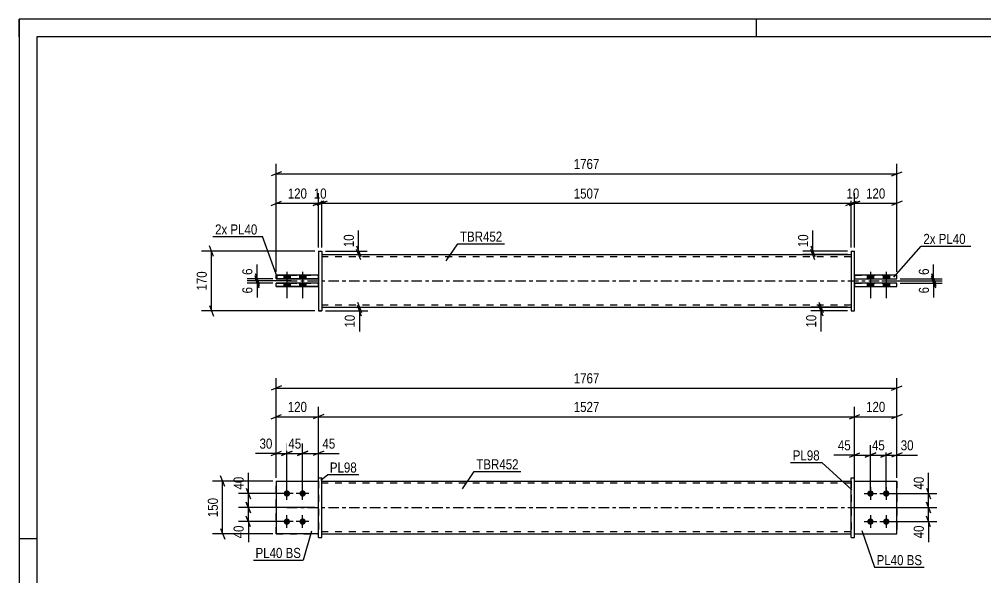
# Model space of a CAD drawing. Header units: millimetres. Extents: x 0 to 420, y 0 to 297.
# Drawn here: x 0 to 275.2, y 138 to 297 of the extents above; entities that cross this region are included whole.
import ezdxf

# ---------------------------------------------------------------- set-up
doc = ezdxf.new("R2010")
doc.units = ezdxf.units.MM
doc.linetypes.add('DXK_LINE_DOT2', pattern=[3.9198, 1.9599, -1.9599])
doc.linetypes.add('DXK_LINE_DOT3', pattern=[5.9187, 2.979, -0.9799, 0.9799, -0.9799])
doc.styles.add('Arial Narrow', font='ARIALN.TTF', dxfattribs={"height": 0.2})

# ---------------------------------------------------------------- blocks, each defined once
blk = doc.blocks.new('Unknown-580872348-1163')
at = {"color": 5, "linetype": 'Continuous'}
for p, q in [((420, 297), (0, 297)), ((0, 297), (0, 0)), ((0, 292), (0, 297)), ((210, 292), (210, 297)), ((415, 292), (5, 292)), ((5, 292), (5, 5)), ((5, 149), (0, 149))]:
    blk.add_line(p, q, dxfattribs=at)
blk = doc.blocks.new('Part-580872348-1766 - 1738')
at = {"color": 7, "linetype": 'DXK_LINE_DOT2'}
for p, q in [((237.93, 165.45), (249.93, 165.45)), ((237.93, 150.45), (237.93, 165.45)), ((237.93, 165.45), (249.93, 165.45)), ((249.93, 165.45), (249.93, 165.45)), ((249.93, 165.45), (249.93, 150.45)), ((237.93, 150.45), (237.93, 150.45)), ((237.93, 150.45), (249.93, 150.45)), ((237.93, 150.45), (249.93, 150.45))]:
    blk.add_line(p, q, dxfattribs=at)
blk = doc.blocks.new('Part-580872348-1796 - 1738')
at = {"color": 2, "linetype": 'Continuous'}
for p, q in [((73.2, 165.45), (85.2, 165.45)), ((73.2, 165.45), (73.2, 150.45)), ((85.2, 150.45), (73.2, 150.45)), ((73.2, 150.45), (73.2, 150.45))]:
    blk.add_line(p, q, dxfattribs=at)
at = {"color": 7, "linetype": 'DXK_LINE_DOT2'}
for p, q in [((73.2, 165.45), (85.2, 165.45)), ((85.2, 165.45), (85.2, 165.45)), ((85.2, 165.45), (85.2, 150.45)), ((73.2, 150.45), (85.2, 150.45)), ((73.2, 150.45), (73.2, 150.45))]:
    blk.add_line(p, q, dxfattribs=at)
blk = doc.blocks.new('Part-580872348-1771 - 1738')
at = {"color": 2, "linetype": 'Continuous'}
for p, q in [((237.93, 165.45), (249.93, 165.45)), ((249.93, 165.45), (249.93, 165.45)), ((249.93, 150.45), (249.93, 165.45)), ((237.93, 150.45), (249.93, 150.45))]:
    blk.add_line(p, q, dxfattribs=at)
at = {"color": 7, "linetype": 'DXK_LINE_DOT2'}
for p, q in [((237.93, 165.45), (249.93, 165.45)), ((237.93, 150.45), (237.93, 165.45)), ((237.93, 150.45), (237.93, 150.45)), ((237.93, 150.45), (249.93, 150.45))]:
    blk.add_line(p, q, dxfattribs=at)
blk = doc.blocks.new('Part-580872348-1786 - 1738')
at = {"color": 2, "linetype": 'Continuous'}
for p, q in [((236.93, 166.46), (237.93, 166.46)), ((236.93, 149.46), (236.93, 166.46)), ((237.93, 149.46), (237.93, 166.46)), ((236.93, 149.46), (237.93, 149.46)), ((236.93, 149.45), (237.93, 149.45))]:
    blk.add_line(p, q, dxfattribs=at)
at = {"color": 7, "linetype": 'DXK_LINE_DOT2'}
for p, q in [((236.93, 166.45), (237.93, 166.45)), ((236.93, 149.45), (236.93, 149.46)), ((237.93, 149.46), (237.93, 149.45)), ((237.93, 149.45), (237.93, 149.46))]:
    blk.add_line(p, q, dxfattribs=at)
blk = doc.blocks.new('Part-580872348-1791 - 1738')
at = {"color": 7, "linetype": 'DXK_LINE_DOT2'}
for p, q in [((73.2, 165.45), (85.2, 165.45)), ((73.2, 165.45), (85.2, 165.45)), ((73.2, 150.45), (73.2, 165.45)), ((85.2, 165.45), (85.2, 165.45)), ((85.2, 165.45), (85.2, 150.45)), ((73.2, 150.45), (85.2, 150.45)), ((85.2, 150.45), (73.2, 150.45)), ((73.2, 150.45), (73.2, 150.45))]:
    blk.add_line(p, q, dxfattribs=at)
blk = doc.blocks.new('Part-580872348-1801 - 1738')
at = {"color": 2, "linetype": 'Continuous'}
for p, q in [((85.2, 166.46), (86.2, 166.46)), ((85.2, 149.46), (85.2, 166.46)), ((86.2, 149.46), (86.2, 166.46)), ((85.2, 149.46), (86.2, 149.46)), ((85.2, 149.45), (86.2, 149.45))]:
    blk.add_line(p, q, dxfattribs=at)
at = {"color": 7, "linetype": 'DXK_LINE_DOT2'}
for p, q in [((85.2, 166.45), (86.2, 166.45)), ((85.2, 149.46), (85.2, 149.45)), ((85.2, 149.45), (85.2, 149.46)), ((86.2, 149.46), (86.2, 149.45)), ((86.2, 149.45), (86.2, 149.46))]:
    blk.add_line(p, q, dxfattribs=at)
blk = doc.blocks.new('Part-580872348-1806 - 1738')
at = {"color": 2, "linetype": 'Continuous'}
for p, q in [((86.2, 165.45), (236.93, 165.45)), ((86.2, 150.45), (236.93, 150.45))]:
    blk.add_line(p, q, dxfattribs=at)
at = {"color": 7, "linetype": 'DXK_LINE_DOT2'}
for p, q in [((86.2, 150.45), (86.2, 165.45)), ((236.93, 165.45), (236.93, 150.45)), ((236.93, 164.85), (86.2, 164.85)), ((236.93, 151.05), (86.2, 151.05))]:
    blk.add_line(p, q, dxfattribs=at)
at = {"color": 7, "linetype": 'DXK_LINE_DOT3'}
blk.add_line((76.2, 157.95), (246.93, 157.95), dxfattribs=at)
blk = doc.blocks.new('Bolt-580872348-1807 - 1738')
at = {"linetype": 'Continuous'}
for points in [[(242.43, 162.85), (242.61, 162.83), (242.79, 162.78), (242.96, 162.68), (243.1, 162.56), (243.21, 162.4), (243.28, 162.23), (243.32, 162.05), (243.32, 161.86), (243.28, 161.68), (243.21, 161.5), (243.1, 161.35), (242.96, 161.23), (242.79, 161.13), (242.61, 161.07), (242.43, 161.05), (242.24, 161.07), (242.06, 161.13), (241.9, 161.23), (241.76, 161.35), (241.65, 161.5), (241.57, 161.68), (241.53, 161.86), (241.53, 162.05), (241.57, 162.23), (241.65, 162.4), (241.76, 162.56), (241.9, 162.68), (242.06, 162.78), (242.24, 162.83)], [(246.93, 162.85), (247.11, 162.83), (247.29, 162.78), (247.46, 162.68), (247.6, 162.56), (247.71, 162.4), (247.78, 162.23), (247.82, 162.05), (247.82, 161.86), (247.78, 161.68), (247.71, 161.5), (247.6, 161.35), (247.46, 161.23), (247.29, 161.13), (247.11, 161.07), (246.93, 161.05), (246.74, 161.07), (246.56, 161.13), (246.4, 161.23), (246.26, 161.35), (246.15, 161.5), (246.07, 161.68), (246.03, 161.86), (246.03, 162.05), (246.07, 162.23), (246.15, 162.4), (246.26, 162.56), (246.4, 162.68), (246.56, 162.78), (246.74, 162.83)], [(242.43, 154.85), (242.61, 154.83), (242.79, 154.78), (242.96, 154.68), (243.1, 154.56), (243.21, 154.4), (243.28, 154.23), (243.32, 154.05), (243.32, 153.86), (243.28, 153.68), (243.21, 153.5), (243.1, 153.35), (242.96, 153.23), (242.79, 153.13), (242.61, 153.07), (242.43, 153.05), (242.24, 153.07), (242.06, 153.13), (241.9, 153.23), (241.76, 153.35), (241.65, 153.5), (241.57, 153.68), (241.53, 153.86), (241.53, 154.05), (241.57, 154.23), (241.65, 154.4), (241.76, 154.56), (241.9, 154.68), (242.06, 154.78), (242.24, 154.83)], [(246.93, 154.85), (247.11, 154.83), (247.29, 154.78), (247.46, 154.68), (247.6, 154.56), (247.71, 154.4), (247.78, 154.23), (247.82, 154.05), (247.82, 153.86), (247.78, 153.68), (247.71, 153.5), (247.6, 153.35), (247.46, 153.23), (247.29, 153.13), (247.11, 153.07), (246.93, 153.05), (246.74, 153.07), (246.56, 153.13), (246.4, 153.23), (246.26, 153.35), (246.15, 153.5), (246.07, 153.68), (246.03, 153.86), (246.03, 154.05), (246.07, 154.23), (246.15, 154.4), (246.26, 154.56), (246.4, 154.68), (246.56, 154.78), (246.74, 154.83)]]:
    blk.add_hatch(color=1, dxfattribs=at).paths.add_polyline_path(points)
at = {"color": 1, "linetype": 'Continuous'}
for p, q in [((242.43, 163.75), (242.43, 160.15)), ((246.93, 163.75), (246.93, 160.15)), ((240.63, 161.95), (244.23, 161.95)), ((245.13, 161.95), (248.73, 161.95)), ((242.43, 155.75), (242.43, 152.15)), ((246.93, 155.75), (246.93, 152.15)), ((240.63, 153.95), (244.23, 153.95)), ((245.13, 153.95), (248.73, 153.95))]:
    blk.add_line(p, q, dxfattribs=at)
blk = doc.blocks.new('Bolt-580872348-1808 - 1738')
at = {"linetype": 'Continuous'}
for points in [[(76.2, 161.05), (76.02, 161.07), (75.84, 161.13), (75.68, 161.23), (75.54, 161.35), (75.42, 161.5), (75.35, 161.68), (75.31, 161.86), (75.31, 162.05), (75.35, 162.23), (75.42, 162.4), (75.54, 162.56), (75.68, 162.68), (75.84, 162.78), (76.02, 162.83), (76.2, 162.85), (76.39, 162.83), (76.57, 162.78), (76.73, 162.68), (76.87, 162.56), (76.98, 162.4), (77.06, 162.23), (77.1, 162.05), (77.1, 161.86), (77.06, 161.68), (76.98, 161.5), (76.87, 161.35), (76.73, 161.23), (76.57, 161.13), (76.39, 161.07)], [(80.7, 161.05), (80.52, 161.07), (80.34, 161.13), (80.18, 161.23), (80.04, 161.35), (79.92, 161.5), (79.85, 161.68), (79.81, 161.86), (79.81, 162.05), (79.85, 162.23), (79.92, 162.4), (80.04, 162.56), (80.18, 162.68), (80.34, 162.78), (80.52, 162.83), (80.7, 162.85), (80.89, 162.83), (81.07, 162.78), (81.23, 162.68), (81.37, 162.56), (81.48, 162.4), (81.56, 162.23), (81.6, 162.05), (81.6, 161.86), (81.56, 161.68), (81.48, 161.5), (81.37, 161.35), (81.23, 161.23), (81.07, 161.13), (80.89, 161.07)], [(76.2, 153.05), (76.02, 153.07), (75.84, 153.13), (75.68, 153.23), (75.54, 153.35), (75.42, 153.5), (75.35, 153.68), (75.31, 153.86), (75.31, 154.05), (75.35, 154.23), (75.42, 154.4), (75.54, 154.56), (75.68, 154.68), (75.84, 154.78), (76.02, 154.83), (76.2, 154.85), (76.39, 154.83), (76.57, 154.78), (76.73, 154.68), (76.87, 154.56), (76.98, 154.4), (77.06, 154.23), (77.1, 154.05), (77.1, 153.86), (77.06, 153.68), (76.98, 153.5), (76.87, 153.35), (76.73, 153.23), (76.57, 153.13), (76.39, 153.07)], [(80.7, 153.05), (80.52, 153.07), (80.34, 153.13), (80.18, 153.23), (80.04, 153.35), (79.92, 153.5), (79.85, 153.68), (79.81, 153.86), (79.81, 154.05), (79.85, 154.23), (79.92, 154.4), (80.04, 154.56), (80.18, 154.68), (80.34, 154.78), (80.52, 154.83), (80.7, 154.85), (80.89, 154.83), (81.07, 154.78), (81.23, 154.68), (81.37, 154.56), (81.48, 154.4), (81.56, 154.23), (81.6, 154.05), (81.6, 153.86), (81.56, 153.68), (81.48, 153.5), (81.37, 153.35), (81.23, 153.23), (81.07, 153.13), (80.89, 153.07)]]:
    blk.add_hatch(color=1, dxfattribs=at).paths.add_polyline_path(points)
at = {"color": 1, "linetype": 'Continuous'}
for p, q in [((76.2, 160.15), (76.2, 163.75)), ((80.7, 160.15), (80.7, 163.75)), ((78, 161.95), (74.4, 161.95)), ((82.5, 161.95), (78.9, 161.95)), ((76.2, 152.15), (76.2, 155.75)), ((80.7, 152.15), (80.7, 155.75)), ((78, 153.95), (74.4, 153.95)), ((82.5, 153.95), (78.9, 153.95))]:
    blk.add_line(p, q, dxfattribs=at)
blk = doc.blocks.new('Part-580872348-1429 - 1390')
at = {"color": 2, "linetype": 'Continuous'}
for p, q in [((85.2, 224.09), (73.2, 224.09)), ((73.2, 223.09), (73.2, 224.09)), ((73.2, 223.09), (85.2, 223.09)), ((85.2, 223.09), (73.2, 223.09))]:
    blk.add_line(p, q, dxfattribs=at)
at = {"color": 7, "linetype": 'DXK_LINE_DOT2'}
for p, q in [((73.2, 224.09), (85.2, 224.09)), ((73.2, 223.09), (73.2, 223.09)), ((85.2, 223.09), (85.2, 224.09))]:
    blk.add_line(p, q, dxfattribs=at)
blk = doc.blocks.new('Part-580872348-1430 - 1390')
at = {"color": 2, "linetype": 'Continuous'}
for p, q in [((236.93, 230.99), (236.93, 213.99)), ((236.93, 230.99), (237.93, 230.99)), ((237.93, 213.99), (237.93, 230.99)), ((236.93, 213.99), (237.93, 213.99)), ((236.93, 213.99), (237.93, 213.99))]:
    blk.add_line(p, q, dxfattribs=at)
at = {"color": 7, "linetype": 'DXK_LINE_DOT2'}
for p, q in [((236.93, 230.99), (236.93, 230.99)), ((236.93, 230.99), (237.93, 230.99)), ((236.93, 213.99), (236.93, 213.99)), ((237.93, 213.99), (237.93, 213.99)), ((237.93, 213.99), (237.93, 213.99))]:
    blk.add_line(p, q, dxfattribs=at)
blk = doc.blocks.new('Part-580872348-1462 - 1390')
at = {"color": 2, "linetype": 'Continuous'}
for p, q in [((249.93, 224.09), (237.93, 224.09)), ((237.93, 223.09), (249.93, 223.09)), ((237.93, 223.09), (249.93, 223.09)), ((249.93, 223.09), (249.93, 224.09))]:
    blk.add_line(p, q, dxfattribs=at)
at = {"color": 7, "linetype": 'DXK_LINE_DOT2'}
for p, q in [((237.93, 224.09), (237.93, 223.09)), ((237.93, 224.09), (249.93, 224.09)), ((249.93, 223.09), (249.93, 223.09)), ((249.93, 223.09), (249.93, 223.09))]:
    blk.add_line(p, q, dxfattribs=at)
blk = doc.blocks.new('Part-580872348-1398 - 1390')
at = {"color": 2, "linetype": 'Continuous'}
for p, q in [((85.2, 230.99), (86.2, 230.99)), ((85.2, 230.99), (85.2, 213.99)), ((86.2, 230.99), (86.2, 213.99)), ((85.2, 213.99), (86.2, 213.99)), ((86.2, 213.99), (85.2, 213.99))]:
    blk.add_line(p, q, dxfattribs=at)
at = {"color": 7, "linetype": 'DXK_LINE_DOT2'}
for p, q in [((85.2, 230.99), (86.2, 230.99)), ((86.2, 230.99), (86.2, 230.99)), ((85.2, 213.99), (85.2, 213.99)), ((85.2, 213.99), (85.2, 213.99)), ((86.2, 213.99), (86.2, 213.99)), ((86.2, 213.99), (86.2, 213.99))]:
    blk.add_line(p, q, dxfattribs=at)
blk = doc.blocks.new('Part-580872348-1424 - 1390')
at = {"color": 2, "linetype": 'Continuous'}
for p, q in [((85.2, 221.89), (73.2, 221.89)), ((73.2, 220.89), (73.2, 221.89)), ((73.2, 220.89), (85.2, 220.89)), ((85.2, 220.89), (73.2, 220.89))]:
    blk.add_line(p, q, dxfattribs=at)
at = {"color": 7, "linetype": 'DXK_LINE_DOT2'}
for p, q in [((73.2, 221.89), (85.2, 221.89)), ((73.2, 220.89), (73.2, 220.89)), ((85.2, 220.89), (85.2, 221.89))]:
    blk.add_line(p, q, dxfattribs=at)
blk = doc.blocks.new('Part-580872348-1435 - 1390')
at = {"color": 2, "linetype": 'Continuous'}
for p, q in [((249.93, 221.89), (237.93, 221.89)), ((237.93, 220.89), (249.93, 220.89)), ((237.93, 220.89), (249.93, 220.89)), ((249.93, 220.89), (249.93, 221.89))]:
    blk.add_line(p, q, dxfattribs=at)
at = {"color": 7, "linetype": 'DXK_LINE_DOT2'}
for p, q in [((237.93, 221.89), (237.93, 220.89)), ((237.93, 221.89), (249.93, 221.89)), ((249.93, 220.89), (249.93, 220.89)), ((249.93, 220.89), (249.93, 220.89))]:
    blk.add_line(p, q, dxfattribs=at)
blk = doc.blocks.new('Part-580872348-1450 - 1390')
at = {"color": 2, "linetype": 'Continuous'}
for p, q in [((86.2, 229.99), (236.93, 229.99)), ((86.2, 214.99), (236.93, 214.99))]:
    blk.add_line(p, q, dxfattribs=at)
at = {"color": 7, "linetype": 'DXK_LINE_DOT2'}
for p, q in [((86.2, 229.99), (86.2, 214.99)), ((236.93, 229.39), (86.2, 229.39)), ((236.93, 229.99), (236.93, 214.99)), ((236.93, 215.59), (86.2, 215.59))]:
    blk.add_line(p, q, dxfattribs=at)
at = {"color": 7, "linetype": 'DXK_LINE_DOT3'}
blk.add_line((76.2, 222.49), (246.93, 222.49), dxfattribs=at)
blk = doc.blocks.new('Bolt-580872348-1451 - 1390')
at = {"linetype": 'Continuous'}
for points in [[(243.33, 224.09), (241.53, 224.09), (241.53, 223.09), (243.33, 223.09)], [(243.33, 224.09), (241.53, 224.09), (241.53, 223.09), (243.33, 223.09)], [(247.83, 224.09), (246.03, 224.09), (246.03, 223.09), (247.83, 223.09)], [(247.83, 224.09), (246.03, 224.09), (246.03, 223.09), (247.83, 223.09)], [(243.33, 221.89), (241.53, 221.89), (241.53, 220.89), (243.33, 220.89)], [(243.33, 221.89), (241.53, 221.89), (241.53, 220.89), (243.33, 220.89)], [(247.83, 221.89), (246.03, 221.89), (246.03, 220.89), (247.83, 220.89)], [(247.83, 221.89), (246.03, 221.89), (246.03, 220.89), (247.83, 220.89)]]:
    blk.add_hatch(color=1, dxfattribs=at).paths.add_polyline_path(points)
at = {"color": 1, "linetype": 'Continuous'}
for p, q in [((241.53, 224.09), (241.53, 223.09)), ((241.53, 224.09), (241.53, 223.09)), ((242.43, 225.09), (242.43, 217.59)), ((242.43, 225.09), (242.43, 217.59)), ((243.33, 224.09), (243.33, 223.09)), ((243.33, 224.09), (243.33, 223.09)), ((246.03, 224.09), (246.03, 223.09)), ((246.03, 224.09), (246.03, 223.09)), ((246.93, 225.09), (246.93, 217.59)), ((246.93, 225.09), (246.93, 217.59)), ((247.83, 224.09), (247.83, 223.09)), ((247.83, 224.09), (247.83, 223.09)), ((241.53, 221.89), (241.53, 220.89)), ((241.53, 221.89), (241.53, 220.89)), ((243.33, 221.89), (243.33, 220.89)), ((243.33, 221.89), (243.33, 220.89)), ((246.03, 221.89), (246.03, 220.89)), ((246.03, 221.89), (246.03, 220.89)), ((247.83, 221.89), (247.83, 220.89)), ((247.83, 221.89), (247.83, 220.89))]:
    blk.add_line(p, q, dxfattribs=at)
blk = doc.blocks.new('Bolt-580872348-1452 - 1390')
at = {"linetype": 'Continuous'}
for points in [[(75.3, 223.09), (77.1, 223.09), (77.1, 224.09), (75.3, 224.09)], [(75.3, 223.09), (77.1, 223.09), (77.1, 224.09), (75.3, 224.09)], [(79.8, 223.09), (81.6, 223.09), (81.6, 224.09), (79.8, 224.09)], [(79.8, 223.09), (81.6, 223.09), (81.6, 224.09), (79.8, 224.09)], [(75.3, 220.89), (77.1, 220.89), (77.1, 221.89), (75.3, 221.89)], [(75.3, 220.89), (77.1, 220.89), (77.1, 221.89), (75.3, 221.89)], [(79.8, 220.89), (81.6, 220.89), (81.6, 221.89), (79.8, 221.89)], [(79.8, 220.89), (81.6, 220.89), (81.6, 221.89), (79.8, 221.89)]]:
    blk.add_hatch(color=1, dxfattribs=at).paths.add_polyline_path(points)
at = {"color": 1, "linetype": 'Continuous'}
for p, q in [((75.3, 224.09), (75.3, 223.09)), ((75.3, 224.09), (75.3, 223.09)), ((76.2, 225.09), (76.2, 217.59)), ((76.2, 225.09), (76.2, 217.59)), ((77.1, 224.09), (77.1, 223.09)), ((77.1, 224.09), (77.1, 223.09)), ((79.8, 224.09), (79.8, 223.09)), ((79.8, 224.09), (79.8, 223.09)), ((80.7, 225.09), (80.7, 217.59)), ((80.7, 225.09), (80.7, 217.59)), ((81.6, 224.09), (81.6, 223.09)), ((81.6, 224.09), (81.6, 223.09)), ((75.3, 221.89), (75.3, 220.89)), ((75.3, 221.89), (75.3, 220.89)), ((77.1, 221.89), (77.1, 220.89)), ((77.1, 221.89), (77.1, 220.89)), ((79.8, 221.89), (79.8, 220.89)), ((79.8, 221.89), (79.8, 220.89)), ((81.6, 221.89), (81.6, 220.89)), ((81.6, 221.89), (81.6, 220.89))]:
    blk.add_line(p, q, dxfattribs=at)
blk = doc.blocks.new('StraightDimension-580872348-1914 - 1738')
at = {"color": 7, "linetype": 'Continuous'}
for p, q in [((86.7, 184.43), (83.7, 183.23)), ((85.2, 158.95), (85.2, 186.68)), ((236.43, 183.23), (239.43, 184.43)), ((237.93, 166.45), (237.93, 186.68)), ((85.2, 183.83), (237.93, 183.83))]:
    blk.add_line(p, q, dxfattribs=at)
at = {"color": 0}
blk.add_wipeout([(165.82, 184.58), (165.82, 188.78), (157.31, 188.78), (157.31, 184.58)], dxfattribs=at)
at = {"color": 3, "style": 'Arial Narrow'}
blk.add_text('1527', height=2.863, dxfattribs=at).set_placement((157.91, 185.18))
blk = doc.blocks.new('StraightDimension-580872348-1929 - 1738')
at = {"color": 7, "linetype": 'Continuous'}
for p, q in [((71.7, 183.23), (74.7, 184.43)), ((73.2, 166.45), (73.2, 186.68)), ((86.7, 184.43), (83.7, 183.23)), ((85.2, 158.95), (85.2, 186.68)), ((73.2, 183.83), (85.2, 183.83))]:
    blk.add_line(p, q, dxfattribs=at)
at = {"color": 0}
blk.add_wipeout([(82.55, 184.58), (82.55, 188.78), (75.86, 188.78), (75.86, 184.58)], dxfattribs=at)
at = {"color": 3, "style": 'Arial Narrow'}
blk.add_text('120', height=2.863, dxfattribs=at).set_placement((76.46, 185.18))
blk = doc.blocks.new('StraightDimension-580872348-2000 - 1738')
at = {"color": 7, "linetype": 'Continuous'}
for p, q in [((64.64, 163.45), (65.84, 160.45)), ((75.2, 161.95), (62.39, 161.95)), ((65.24, 157.95), (65.24, 161.95)), ((84.2, 157.95), (62.39, 157.95)), ((65.84, 156.45), (64.64, 159.45))]:
    blk.add_line(p, q, dxfattribs=at)
at = {"color": 0}
blk.add_wipeout([(64.49, 167.34), (60.29, 167.34), (60.29, 162.48), (64.49, 162.48)], dxfattribs=at)
at = {"color": 7, "linetype": 'Continuous'}
blk.add_line((65.24, 161.95), (65.24, 167.86), dxfattribs=at)
blk.add_line((65.24, 161.95), (65.24, 167.86), dxfattribs=at)
at = {"color": 3, "style": 'Arial Narrow'}
blk.add_text('40', height=2.863, rotation=90.0002, dxfattribs=at).set_placement((63.89, 163.08))
blk = doc.blocks.new('StraightDimension-580872348-1810 - 1738')
at = {"color": 7, "linetype": 'Continuous'}
for p, q in [((245.43, 172.29), (248.43, 173.49)), ((246.93, 162.95), (246.93, 175.74)), ((251.43, 173.49), (248.43, 172.29)), ((249.93, 166.45), (249.93, 175.74)), ((246.93, 172.89), (249.93, 172.89))]:
    blk.add_line(p, q, dxfattribs=at)
at = {"color": 0}
blk.add_wipeout([(255.31, 173.64), (255.31, 177.84), (250.45, 177.84), (250.45, 173.64)], dxfattribs=at)
at = {"color": 7, "linetype": 'Continuous'}
blk.add_line((249.93, 172.89), (255.83, 172.89), dxfattribs=at)
blk.add_line((249.93, 172.89), (255.83, 172.89), dxfattribs=at)
at = {"color": 3, "style": 'Arial Narrow'}
blk.add_text('30', height=2.863, dxfattribs=at).set_placement((251.05, 174.24))
blk = doc.blocks.new('StraightDimension-580872348-1826 - 1738')
at = {"color": 7, "linetype": 'Continuous'}
for p, q in [((240.93, 172.29), (243.93, 173.49)), ((242.43, 162.95), (242.43, 175.74)), ((248.43, 173.49), (245.43, 172.29)), ((246.93, 162.95), (246.93, 175.74)), ((242.43, 172.89), (246.93, 172.89))]:
    blk.add_line(p, q, dxfattribs=at)
at = {"color": 0}
blk.add_wipeout([(247.1, 173.64), (247.1, 177.84), (242.25, 177.84), (242.25, 173.64)], dxfattribs=at)
at = {"color": 3, "style": 'Arial Narrow'}
blk.add_text('45', height=2.863, dxfattribs=at).set_placement((242.85, 174.24))
blk = doc.blocks.new('StraightDimension-580872348-1839 - 1738')
at = {"color": 7, "linetype": 'Continuous'}
for p, q in [((236.43, 172.29), (239.43, 173.49)), ((237.93, 166.45), (237.93, 175.74)), ((243.93, 173.49), (240.93, 172.29)), ((242.43, 162.95), (242.43, 175.74)), ((237.93, 172.89), (242.43, 172.89))]:
    blk.add_line(p, q, dxfattribs=at)
at = {"color": 0}
blk.add_wipeout([(237.4, 173.64), (237.4, 177.84), (232.55, 177.84), (232.55, 173.64)], dxfattribs=at)
at = {"color": 7, "linetype": 'Continuous'}
blk.add_line((237.93, 172.89), (232.02, 172.89), dxfattribs=at)
blk.add_line((237.93, 172.89), (232.02, 172.89), dxfattribs=at)
at = {"color": 3, "style": 'Arial Narrow'}
blk.add_text('45', height=2.863, dxfattribs=at).set_placement((233.15, 174.24))
blk = doc.blocks.new('StraightDimension-580872348-1856 - 1738')
at = {"color": 7, "linetype": 'Continuous'}
for p, q in [((73.2, 166.45), (73.2, 194.83)), ((249.93, 166.45), (249.93, 194.83)), ((74.7, 192.58), (71.7, 191.38)), ((73.2, 191.98), (249.93, 191.98)), ((248.43, 191.38), (251.43, 192.58))]:
    blk.add_line(p, q, dxfattribs=at)
at = {"color": 0}
blk.add_wipeout([(165.82, 192.73), (165.82, 196.93), (157.31, 196.93), (157.31, 192.73)], dxfattribs=at)
at = {"color": 3, "style": 'Arial Narrow'}
blk.add_text('1767', height=2.863, dxfattribs=at).set_placement((157.91, 193.33))
blk = doc.blocks.new('StraightDimension-580872348-1876 - 1738')
at = {"color": 7, "linetype": 'Continuous'}
for p, q in [((258.37, 163.45), (259.57, 160.45)), ((247.93, 161.95), (261.37, 161.95)), ((258.97, 157.95), (258.97, 161.95)), ((238.93, 157.95), (261.37, 157.95)), ((259.57, 156.45), (258.37, 159.45))]:
    blk.add_line(p, q, dxfattribs=at)
at = {"color": 0}
blk.add_wipeout([(258.22, 167.34), (254.02, 167.34), (254.02, 162.48), (258.22, 162.48)], dxfattribs=at)
at = {"color": 7, "linetype": 'Continuous'}
blk.add_line((258.97, 161.95), (258.97, 167.86), dxfattribs=at)
blk.add_line((258.97, 161.95), (258.97, 167.86), dxfattribs=at)
at = {"color": 3, "style": 'Arial Narrow'}
blk.add_text('40', height=2.863, rotation=90.0002, dxfattribs=at).set_placement((257.62, 163.08))
blk = doc.blocks.new('StraightDimension-580872348-1885 - 1738')
at = {"color": 7, "linetype": 'Continuous'}
for p, q in [((238.93, 157.95), (261.37, 157.95)), ((258.37, 159.45), (259.57, 156.45)), ((258.97, 153.95), (258.97, 157.95)), ((259.57, 152.45), (258.37, 155.45)), ((247.93, 153.95), (261.37, 153.95))]:
    blk.add_line(p, q, dxfattribs=at)
at = {"color": 0}
blk.add_wipeout([(258.22, 153.43), (254.02, 153.43), (254.02, 148.57), (258.22, 148.57)], dxfattribs=at)
at = {"color": 7, "linetype": 'Continuous'}
blk.add_line((258.97, 153.95), (258.97, 148.05), dxfattribs=at)
blk.add_line((258.97, 153.95), (258.97, 148.05), dxfattribs=at)
at = {"color": 3, "style": 'Arial Narrow'}
blk.add_text('40', height=2.863, rotation=90.0002, dxfattribs=at).set_placement((257.62, 149.17))
blk = doc.blocks.new('StraightDimension-580872348-1895 - 1738')
at = {"color": 7, "linetype": 'Continuous'}
for p, q in [((236.43, 183.23), (239.43, 184.43)), ((237.93, 166.45), (237.93, 186.68)), ((251.43, 184.43), (248.43, 183.23)), ((249.93, 166.45), (249.93, 186.68)), ((237.93, 183.83), (249.93, 183.83))]:
    blk.add_line(p, q, dxfattribs=at)
at = {"color": 0}
blk.add_wipeout([(247.27, 184.58), (247.27, 188.78), (240.58, 188.78), (240.58, 184.58)], dxfattribs=at)
at = {"color": 3, "style": 'Arial Narrow'}
blk.add_text('120', height=2.863, dxfattribs=at).set_placement((241.18, 185.18))
blk = doc.blocks.new('StraightDimension-580872348-1945 - 1738')
at = {"color": 7, "linetype": 'Continuous'}
for p, q in [((73.2, 166.45), (73.2, 176.23)), ((76.2, 162.95), (76.2, 176.23)), ((71.7, 172.78), (74.7, 173.98)), ((77.7, 173.98), (74.7, 172.78)), ((73.2, 173.38), (76.2, 173.38))]:
    blk.add_line(p, q, dxfattribs=at)
at = {"color": 0}
blk.add_wipeout([(72.68, 174.13), (72.68, 178.33), (67.82, 178.33), (67.82, 174.13)], dxfattribs=at)
at = {"color": 7, "linetype": 'Continuous'}
blk.add_line((73.2, 173.38), (67.3, 173.38), dxfattribs=at)
blk.add_line((73.2, 173.38), (67.3, 173.38), dxfattribs=at)
at = {"color": 3, "style": 'Arial Narrow'}
blk.add_text('30', height=2.863, dxfattribs=at).set_placement((68.42, 174.73))
blk = doc.blocks.new('StraightDimension-580872348-1961 - 1738')
at = {"color": 7, "linetype": 'Continuous'}
for p, q in [((76.2, 162.95), (76.2, 176.23)), ((80.7, 162.95), (80.7, 176.23)), ((74.7, 172.78), (77.7, 173.98)), ((82.2, 173.98), (79.2, 172.78)), ((76.2, 173.38), (80.7, 173.38))]:
    blk.add_line(p, q, dxfattribs=at)
at = {"color": 0}
blk.add_wipeout([(80.88, 174.13), (80.88, 178.33), (76.03, 178.33), (76.03, 174.13)], dxfattribs=at)
at = {"color": 3, "style": 'Arial Narrow'}
blk.add_text('45', height=2.863, dxfattribs=at).set_placement((76.63, 174.73))
blk = doc.blocks.new('StraightDimension-580872348-1974 - 1738')
at = {"color": 7, "linetype": 'Continuous'}
for p, q in [((80.7, 162.95), (80.7, 176.23)), ((85.2, 166.45), (85.2, 176.23)), ((79.2, 172.78), (82.2, 173.98)), ((86.7, 173.98), (83.7, 172.78)), ((80.7, 173.38), (85.2, 173.38))]:
    blk.add_line(p, q, dxfattribs=at)
at = {"color": 0}
blk.add_wipeout([(90.59, 174.13), (90.59, 178.33), (85.73, 178.33), (85.73, 174.13)], dxfattribs=at)
at = {"color": 7, "linetype": 'Continuous'}
blk.add_line((85.2, 173.38), (91.11, 173.38), dxfattribs=at)
blk.add_line((85.2, 173.38), (91.11, 173.38), dxfattribs=at)
at = {"color": 3, "style": 'Arial Narrow'}
blk.add_text('45', height=2.863, dxfattribs=at).set_placement((86.33, 174.73))
blk = doc.blocks.new('StraightDimension-580872348-1991 - 1738')
at = {"color": 7, "linetype": 'Continuous'}
for p, q in [((84.2, 157.95), (62.39, 157.95)), ((64.64, 159.45), (65.84, 156.45)), ((65.24, 153.95), (65.24, 157.95)), ((65.84, 152.45), (64.64, 155.45)), ((75.2, 153.95), (62.39, 153.95))]:
    blk.add_line(p, q, dxfattribs=at)
at = {"color": 0}
blk.add_wipeout([(64.49, 153.43), (60.29, 153.43), (60.29, 148.57), (64.49, 148.57)], dxfattribs=at)
at = {"color": 7, "linetype": 'Continuous'}
blk.add_line((65.24, 153.95), (65.24, 148.05), dxfattribs=at)
blk.add_line((65.24, 153.95), (65.24, 148.05), dxfattribs=at)
at = {"color": 3, "style": 'Arial Narrow'}
blk.add_text('40', height=2.863, rotation=90.0002, dxfattribs=at).set_placement((63.89, 149.17))
blk = doc.blocks.new('StraightDimension-580872348-2010 - 1738')
at = {"color": 7, "linetype": 'Continuous'}
for p, q in [((72.2, 165.45), (55.06, 165.45)), ((58.51, 163.95), (57.31, 166.95)), ((57.91, 150.45), (57.91, 165.45)), ((57.31, 151.95), (58.51, 148.95)), ((72.2, 150.45), (55.06, 150.45))]:
    blk.add_line(p, q, dxfattribs=at)
at = {"color": 0}
blk.add_wipeout([(57.16, 161.3), (52.96, 161.3), (52.96, 154.61), (57.16, 154.61)], dxfattribs=at)
at = {"color": 3, "style": 'Arial Narrow'}
blk.add_text('150', height=2.863, rotation=90.0002, dxfattribs=at).set_placement((56.56, 155.21))
blk = doc.blocks.new('StraightDimension-580872348-1691 - 1390')
at = {"color": 7, "linetype": 'Continuous'}
for p, q in [((67.13, 223.99), (68.33, 220.99)), ((68.33, 220.39), (67.13, 223.39)), ((77.45, 222.49), (64.88, 222.49)), ((72.2, 221.89), (64.88, 221.89)), ((67.73, 221.89), (67.73, 222.49))]:
    blk.add_line(p, q, dxfattribs=at)
at = {"color": 0}
blk.add_wipeout([(66.98, 221.36), (62.78, 221.36), (62.78, 218.33), (66.98, 218.33)], dxfattribs=at)
at = {"color": 7, "linetype": 'Continuous'}
blk.add_line((67.73, 221.89), (67.73, 217.81), dxfattribs=at)
blk.add_line((67.73, 221.89), (67.73, 217.81), dxfattribs=at)
at = {"color": 3, "style": 'Arial Narrow'}
blk.add_text('6', height=2.86, rotation=90.0002, dxfattribs=at).set_placement((66.38, 218.93))
blk = doc.blocks.new('StraightDimension-580872348-1661 - 1390')
at = {"color": 7, "linetype": 'Continuous'}
for p, q in [((250.93, 223.09), (262.83, 223.09)), ((259.83, 224.59), (261.03, 221.59)), ((261.03, 220.99), (259.83, 223.99)), ((260.43, 222.49), (260.43, 223.09)), ((245.68, 222.49), (262.83, 222.49))]:
    blk.add_line(p, q, dxfattribs=at)
at = {"color": 0}
blk.add_wipeout([(259.68, 226.64), (255.48, 226.64), (255.48, 223.61), (259.68, 223.61)], dxfattribs=at)
at = {"color": 7, "linetype": 'Continuous'}
blk.add_line((260.43, 223.09), (260.43, 227.17), dxfattribs=at)
blk.add_line((260.43, 223.09), (260.43, 227.17), dxfattribs=at)
at = {"color": 3, "style": 'Arial Narrow'}
blk.add_text('6', height=2.86, rotation=90.0002, dxfattribs=at).set_placement((259.08, 224.21))
blk = doc.blocks.new('StraightDimension-580872348-1588 - 1390')
at = {"color": 7, "linetype": 'Continuous'}
for p, q in [((87.7, 245.2), (84.7, 244)), ((86.2, 231.99), (86.2, 247.45)), ((235.43, 244), (238.43, 245.2)), ((236.93, 231.99), (236.93, 247.45)), ((86.2, 244.6), (236.93, 244.6))]:
    blk.add_line(p, q, dxfattribs=at)
at = {"color": 0}
blk.add_wipeout([(165.82, 245.35), (165.82, 249.55), (157.31, 249.55), (157.31, 245.35)], dxfattribs=at)
at = {"color": 3, "style": 'Arial Narrow'}
blk.add_text('1507', height=2.863, dxfattribs=at).set_placement((157.91, 245.95))
blk = doc.blocks.new('StraightDimension-580872348-1538 - 1390')
at = {"color": 7, "linetype": 'Continuous'}
for p, q in [((235.93, 214.99), (225.48, 214.99)), ((227.73, 216.49), (228.93, 213.49)), ((228.93, 212.49), (227.73, 215.49)), ((228.33, 213.99), (228.33, 214.99)), ((235.93, 213.99), (225.48, 213.99))]:
    blk.add_line(p, q, dxfattribs=at)
at = {"color": 0}
blk.add_wipeout([(227.58, 213.46), (223.38, 213.46), (223.38, 208.61), (227.58, 208.61)], dxfattribs=at)
at = {"color": 7, "linetype": 'Continuous'}
blk.add_line((228.33, 213.99), (228.33, 208.08), dxfattribs=at)
blk.add_line((228.33, 213.99), (228.33, 208.08), dxfattribs=at)
at = {"color": 3, "style": 'Arial Narrow'}
blk.add_text('10', height=2.863, rotation=90.0002, dxfattribs=at).set_placement((226.98, 209.21))
blk = doc.blocks.new('StraightDimension-580872348-1552 - 1390')
at = {"color": 7, "linetype": 'Continuous'}
for p, q in [((225.43, 232.49), (226.63, 229.49)), ((226.63, 228.49), (225.43, 231.49)), ((235.93, 230.99), (223.18, 230.99)), ((235.93, 229.99), (223.18, 229.99)), ((226.03, 229.99), (226.03, 230.99))]:
    blk.add_line(p, q, dxfattribs=at)
at = {"color": 0}
blk.add_wipeout([(225.28, 236.37), (221.08, 236.37), (221.08, 231.51), (225.28, 231.51)], dxfattribs=at)
at = {"color": 7, "linetype": 'Continuous'}
blk.add_line((226.03, 230.99), (226.03, 236.89), dxfattribs=at)
blk.add_line((226.03, 230.99), (226.03, 236.89), dxfattribs=at)
at = {"color": 3, "style": 'Arial Narrow'}
blk.add_text('10', height=2.863, rotation=90.0002, dxfattribs=at).set_placement((224.68, 232.11))
blk = doc.blocks.new('StraightDimension-580872348-1567 - 1390')
at = {"color": 7, "linetype": 'Continuous'}
for p, q in [((74.7, 253.61), (71.7, 252.41)), ((73.2, 225.09), (73.2, 255.86)), ((248.43, 252.41), (251.43, 253.61)), ((249.93, 225.09), (249.93, 255.86)), ((73.2, 253.01), (249.93, 253.01))]:
    blk.add_line(p, q, dxfattribs=at)
at = {"color": 0}
blk.add_wipeout([(165.82, 253.76), (165.82, 257.96), (157.31, 257.96), (157.31, 253.76)], dxfattribs=at)
at = {"color": 3, "style": 'Arial Narrow'}
blk.add_text('1767', height=2.863, dxfattribs=at).set_placement((157.91, 254.36))
blk = doc.blocks.new('StraightDimension-580872348-1578 - 1390')
at = {"color": 7, "linetype": 'Continuous'}
for p, q in [((235.43, 244), (238.43, 245.2)), ((239.43, 245.2), (236.43, 244)), ((236.93, 231.99), (236.93, 247.45)), ((237.93, 231.99), (237.93, 247.45)), ((236.93, 244.6), (237.93, 244.6))]:
    blk.add_line(p, q, dxfattribs=at)
at = {"color": 0}
blk.add_wipeout([(239.85, 245.35), (239.85, 249.55), (235, 249.55), (235, 245.35)], dxfattribs=at)
at = {"color": 3, "style": 'Arial Narrow'}
blk.add_text('10', height=2.863, dxfattribs=at).set_placement((235.6, 245.95))
blk = doc.blocks.new('StraightDimension-580872348-1598 - 1390')
at = {"color": 7, "linetype": 'Continuous'}
for p, q in [((83.7, 244), (86.7, 245.2)), ((87.7, 245.2), (84.7, 244)), ((85.2, 231.99), (85.2, 247.45)), ((86.2, 231.99), (86.2, 247.45)), ((85.2, 244.6), (86.2, 244.6))]:
    blk.add_line(p, q, dxfattribs=at)
at = {"color": 0}
blk.add_wipeout([(88.13, 245.35), (88.13, 249.55), (83.28, 249.55), (83.28, 245.35)], dxfattribs=at)
at = {"color": 3, "style": 'Arial Narrow'}
blk.add_text('10', height=2.863, dxfattribs=at).set_placement((83.88, 245.95))
blk = doc.blocks.new('StraightDimension-580872348-1608 - 1390')
at = {"color": 7, "linetype": 'Continuous'}
for p, q in [((71.7, 244), (74.7, 245.2)), ((73.2, 225.09), (73.2, 247.45)), ((86.7, 245.2), (83.7, 244)), ((85.2, 231.99), (85.2, 247.45)), ((73.2, 244.6), (85.2, 244.6))]:
    blk.add_line(p, q, dxfattribs=at)
at = {"color": 0}
blk.add_wipeout([(82.55, 245.35), (82.55, 249.55), (75.86, 249.55), (75.86, 245.35)], dxfattribs=at)
at = {"color": 3, "style": 'Arial Narrow'}
blk.add_text('120', height=2.863, dxfattribs=at).set_placement((76.46, 245.95))
blk = doc.blocks.new('StraightDimension-580872348-1618 - 1390')
at = {"color": 7, "linetype": 'Continuous'}
for p, q in [((236.43, 244), (239.43, 245.2)), ((237.93, 231.99), (237.93, 247.45)), ((251.43, 245.2), (248.43, 244)), ((249.93, 225.09), (249.93, 247.45)), ((237.93, 244.6), (249.93, 244.6))]:
    blk.add_line(p, q, dxfattribs=at)
at = {"color": 0}
blk.add_wipeout([(247.27, 245.35), (247.27, 249.55), (240.58, 249.55), (240.58, 245.35)], dxfattribs=at)
at = {"color": 3, "style": 'Arial Narrow'}
blk.add_text('120', height=2.863, dxfattribs=at).set_placement((241.18, 245.95))
blk = doc.blocks.new('StraightDimension-580872348-1629 - 1390')
at = {"color": 7, "linetype": 'Continuous'}
for p, q in [((87.2, 214.99), (99.3, 214.99)), ((96.3, 216.49), (97.5, 213.49)), ((97.5, 212.49), (96.3, 215.49)), ((96.9, 213.99), (96.9, 214.99)), ((87.2, 213.99), (99.3, 213.99))]:
    blk.add_line(p, q, dxfattribs=at)
at = {"color": 0}
blk.add_wipeout([(96.15, 213.46), (91.95, 213.46), (91.95, 208.61), (96.15, 208.61)], dxfattribs=at)
at = {"color": 7, "linetype": 'Continuous'}
blk.add_line((96.9, 213.99), (96.9, 208.08), dxfattribs=at)
blk.add_line((96.9, 213.99), (96.9, 208.08), dxfattribs=at)
at = {"color": 3, "style": 'Arial Narrow'}
blk.add_text('10', height=2.863, rotation=90.0002, dxfattribs=at).set_placement((95.55, 209.21))
blk = doc.blocks.new('StraightDimension-580872348-1639 - 1390')
at = {"color": 7, "linetype": 'Continuous'}
for p, q in [((96.03, 232.49), (97.23, 229.49)), ((97.23, 228.49), (96.03, 231.49)), ((87.2, 230.99), (99.03, 230.99)), ((87.2, 229.99), (99.03, 229.99)), ((96.63, 229.99), (96.63, 230.99))]:
    blk.add_line(p, q, dxfattribs=at)
at = {"color": 0}
blk.add_wipeout([(95.88, 236.37), (91.68, 236.37), (91.68, 231.51), (95.88, 231.51)], dxfattribs=at)
at = {"color": 7, "linetype": 'Continuous'}
blk.add_line((96.63, 230.99), (96.63, 236.89), dxfattribs=at)
blk.add_line((96.63, 230.99), (96.63, 236.89), dxfattribs=at)
at = {"color": 3, "style": 'Arial Narrow'}
blk.add_text('10', height=2.863, rotation=90.0002, dxfattribs=at).set_placement((95.28, 232.11))
blk = doc.blocks.new('StraightDimension-580872348-1650 - 1390')
at = {"color": 7, "linetype": 'Continuous'}
for p, q in [((259.83, 223.99), (261.03, 220.99)), ((261.03, 220.39), (259.83, 223.39)), ((245.68, 222.49), (262.83, 222.49)), ((250.93, 221.89), (262.83, 221.89)), ((260.43, 221.89), (260.43, 222.49))]:
    blk.add_line(p, q, dxfattribs=at)
at = {"color": 0}
blk.add_wipeout([(259.68, 221.36), (255.48, 221.36), (255.48, 218.34), (259.68, 218.34)], dxfattribs=at)
at = {"color": 7, "linetype": 'Continuous'}
blk.add_line((260.43, 221.89), (260.43, 217.81), dxfattribs=at)
blk.add_line((260.43, 221.89), (260.43, 217.81), dxfattribs=at)
at = {"color": 3, "style": 'Arial Narrow'}
blk.add_text('6', height=2.86, rotation=90.0002, dxfattribs=at).set_placement((259.08, 218.94))
blk = doc.blocks.new('StraightDimension-580872348-1670 - 1390')
at = {"color": 7, "linetype": 'Continuous'}
for p, q in [((55.34, 229.49), (54.14, 232.49)), ((84.2, 230.99), (51.89, 230.99)), ((54.74, 213.99), (54.74, 230.99)), ((54.14, 215.49), (55.34, 212.49)), ((84.2, 213.99), (51.89, 213.99))]:
    blk.add_line(p, q, dxfattribs=at)
at = {"color": 0}
blk.add_wipeout([(53.99, 225.83), (49.79, 225.83), (49.79, 219.15), (53.99, 219.15)], dxfattribs=at)
at = {"color": 3, "style": 'Arial Narrow'}
blk.add_text('170', height=2.863, rotation=90.0002, dxfattribs=at).set_placement((53.39, 219.75))
blk = doc.blocks.new('StraightDimension-580872348-1681 - 1390')
at = {"color": 7, "linetype": 'Continuous'}
for p, q in [((72.2, 223.09), (64.88, 223.09)), ((67.13, 224.59), (68.33, 221.59)), ((68.33, 220.99), (67.13, 223.99)), ((67.73, 222.49), (67.73, 223.09)), ((77.45, 222.49), (64.88, 222.49))]:
    blk.add_line(p, q, dxfattribs=at)
at = {"color": 0}
blk.add_wipeout([(66.98, 226.64), (62.78, 226.64), (62.78, 223.61), (66.98, 223.61)], dxfattribs=at)
at = {"color": 7, "linetype": 'Continuous'}
blk.add_line((67.73, 223.09), (67.73, 227.17), dxfattribs=at)
blk.add_line((67.73, 223.09), (67.73, 227.17), dxfattribs=at)
at = {"color": 3, "style": 'Arial Narrow'}
blk.add_text('6', height=2.86, rotation=90.0002, dxfattribs=at).set_placement((66.38, 224.21))
blk = doc.blocks.new('MarkSet-580872348-2045 - 1738')
at = {"color": 0}
blk.add_wipeout([(74.94, 143.59), (74.94, 146.59), (67.27, 146.59), (67.27, 143.59)], dxfattribs=at)
blk.add_wipeout([(74.94, 143.59), (74.94, 146.59), (67.27, 146.59), (67.27, 143.59)], dxfattribs=at)
blk.add_wipeout([(80.23, 143.59), (80.23, 146.59), (75.84, 146.59), (75.84, 143.59)], dxfattribs=at)
blk.add_wipeout([(80.23, 143.59), (80.23, 146.59), (75.84, 146.59), (75.84, 143.59)], dxfattribs=at)
at = {"color": 30, "linetype": 'Continuous'}
for p in [(83.25, 151.23), (66.67, 142.99)]:
    blk.add_line(p, (80.83, 142.99), dxfattribs=at)
at = {"color": 3, "style": 'Arial Narrow'}
for s, p in [('PL40', (67.27, 143.59)), ('BS', (75.84, 143.59))]:
    blk.add_text(s, height=2.863, dxfattribs=at).set_placement(p)
blk = doc.blocks.new('Mark-580872348-1782 - 1738')
at = {"color": 0}
blk.add_wipeout([(227.98, 171.37), (227.98, 174.37), (220.3, 174.37), (220.3, 171.37)], dxfattribs=at)
blk.add_wipeout([(227.98, 171.37), (227.98, 174.37), (220.3, 174.37), (220.3, 171.37)], dxfattribs=at)
at = {"color": 30, "linetype": 'Continuous'}
for p in [(219.7, 170.77), (237.16, 163.03)]:
    blk.add_line(p, (228.58, 170.77), dxfattribs=at)
at = {"color": 3, "style": 'Arial Narrow'}
blk.add_text('PL98', height=2.863, dxfattribs=at).set_placement((220.3, 171.37))
blk = doc.blocks.new('Mark-580872348-1797 - 1738')
at = {"color": 0}
blk.add_wipeout([(96.12, 167.92), (96.12, 170.92), (88.44, 170.92), (88.44, 167.92)], dxfattribs=at)
blk.add_wipeout([(96.12, 167.92), (96.12, 170.92), (88.44, 170.92), (88.44, 167.92)], dxfattribs=at)
at = {"color": 30, "linetype": 'Continuous'}
for p, q in [((85.9, 165.77), (87.84, 167.32)), ((87.84, 167.32), (96.72, 167.32))]:
    blk.add_line(p, q, dxfattribs=at)
at = {"color": 3, "style": 'Arial Narrow'}
blk.add_text('PL98', height=2.863, dxfattribs=at).set_placement((88.44, 167.92))
blk = doc.blocks.new('MarkSet-580872348-2051 - 1738')
at = {"color": 0}
blk.add_wipeout([(251.85, 141.55), (251.85, 144.55), (244.17, 144.55), (244.17, 141.55)], dxfattribs=at)
blk.add_wipeout([(251.85, 141.55), (251.85, 144.55), (244.17, 144.55), (244.17, 141.55)], dxfattribs=at)
at = {"color": 30, "linetype": 'Continuous'}
blk.add_line((239.93, 151.42), (243.57, 140.95), dxfattribs=at)
at = {"color": 0}
blk.add_wipeout([(257.13, 141.55), (257.13, 144.55), (252.75, 144.55), (252.75, 141.55)], dxfattribs=at)
blk.add_wipeout([(257.13, 141.55), (257.13, 144.55), (252.75, 144.55), (252.75, 141.55)], dxfattribs=at)
at = {"color": 30, "linetype": 'Continuous'}
blk.add_line((243.57, 140.95), (257.73, 140.95), dxfattribs=at)
at = {"color": 3, "style": 'Arial Narrow'}
for s, p in [('PL40', (244.17, 141.55)), ('BS', (252.75, 141.55))]:
    blk.add_text(s, height=2.863, dxfattribs=at).set_placement(p)
blk = doc.blocks.new('Mark-580872348-1802 - 1738')
at = {"color": 0}
blk.add_wipeout([(142.22, 168.83), (142.22, 171.83), (130.16, 171.83), (130.16, 168.83)], dxfattribs=at)
blk.add_wipeout([(142.22, 168.83), (142.22, 171.83), (130.16, 171.83), (130.16, 168.83)], dxfattribs=at)
at = {"color": 30, "linetype": 'Continuous'}
for p, q in [((126.27, 163.26), (129.56, 168.23)), ((129.56, 168.23), (142.82, 168.23))]:
    blk.add_line(p, q, dxfattribs=at)
at = {"color": 3, "style": 'Arial Narrow'}
blk.add_text('TBR452', height=2.863, dxfattribs=at).set_placement((130.16, 168.83))
blk = doc.blocks.new('Mark-580872348-1446 - 1390')
at = {"color": 0}
blk.add_wipeout([(137.57, 233.68), (137.57, 236.68), (125.51, 236.68), (125.51, 233.68)], dxfattribs=at)
blk.add_wipeout([(137.57, 233.68), (137.57, 236.68), (125.51, 236.68), (125.51, 233.68)], dxfattribs=at)
at = {"color": 30, "linetype": 'Continuous'}
for p, q in [((121.54, 228.23), (124.91, 233.08)), ((124.91, 233.08), (138.17, 233.08))]:
    blk.add_line(p, q, dxfattribs=at)
at = {"color": 3, "style": 'Arial Narrow'}
blk.add_text('TBR452', height=2.863, dxfattribs=at).set_placement((125.51, 233.68))
blk = doc.blocks.new('MarkSet-580872348-1723 - 1390')
at = {"color": 0}
blk.add_wipeout([(260.97, 233.03), (260.97, 236.03), (257.5, 236.03), (257.5, 233.03)], dxfattribs=at)
blk.add_wipeout([(260.97, 233.03), (260.97, 236.03), (257.5, 236.03), (257.5, 233.03)], dxfattribs=at)
at = {"color": 30, "linetype": 'Continuous'}
blk.add_line((249.13, 223.6), (256.9, 232.43), dxfattribs=at)
at = {"color": 0}
blk.add_wipeout([(269.55, 233.03), (269.55, 236.03), (261.87, 236.03), (261.87, 233.03)], dxfattribs=at)
blk.add_wipeout([(269.55, 233.03), (269.55, 236.03), (261.87, 236.03), (261.87, 233.03)], dxfattribs=at)
at = {"color": 30, "linetype": 'Continuous'}
blk.add_line((256.9, 232.43), (271.05, 232.43), dxfattribs=at)
at = {"color": 3, "style": 'Arial Narrow'}
for s, p in [('2x', (257.5, 233.03)), ('PL40', (261.87, 233.03))]:
    blk.add_text(s, height=2.863, dxfattribs=at).set_placement(p)
blk = doc.blocks.new('MarkSet-580872348-1729 - 1390')
at = {"color": 30, "linetype": 'Continuous'}
blk.add_line((73.56, 223.37), (69.31, 235.12), dxfattribs=at)
at = {"color": 0}
blk.add_wipeout([(59.23, 235.72), (59.23, 238.72), (55.76, 238.72), (55.76, 235.72)], dxfattribs=at)
blk.add_wipeout([(59.23, 235.72), (59.23, 238.72), (55.76, 238.72), (55.76, 235.72)], dxfattribs=at)
blk.add_wipeout([(67.81, 235.72), (67.81, 238.72), (60.13, 238.72), (60.13, 235.72)], dxfattribs=at)
blk.add_wipeout([(67.81, 235.72), (67.81, 238.72), (60.13, 238.72), (60.13, 235.72)], dxfattribs=at)
at = {"color": 30, "linetype": 'Continuous'}
blk.add_line((55.16, 235.12), (69.31, 235.12), dxfattribs=at)
at = {"color": 3, "style": 'Arial Narrow'}
for s, p in [('2x', (55.76, 235.72)), ('PL40', (60.13, 235.72))]:
    blk.add_text(s, height=2.863, dxfattribs=at).set_placement(p)

msp = doc.modelspace()

# ---------------------------------------------------------------- block references
for name in ['Unknown-580872348-1163', 'Part-580872348-1450 - 1390', 'Part-580872348-1398 - 1390', 'Part-580872348-1430 - 1390', 'Part-580872348-1429 - 1390', 'Bolt-580872348-1452 - 1390', 'Part-580872348-1462 - 1390', 'Bolt-580872348-1451 - 1390', 'Part-580872348-1424 - 1390', 'Part-580872348-1435 - 1390', 'Part-580872348-1796 - 1738', 'Part-580872348-1791 - 1738', 'Part-580872348-1806 - 1738', 'Part-580872348-1801 - 1738', 'Part-580872348-1786 - 1738', 'Part-580872348-1766 - 1738', 'Part-580872348-1771 - 1738', 'Bolt-580872348-1808 - 1738', 'Bolt-580872348-1807 - 1738']:
    msp.add_blockref(name, (0, 0))

# ---------------------------------------------------------------- next in the draw order: block references
for name in ['StraightDimension-580872348-1588 - 1390', 'StraightDimension-580872348-1661 - 1390', 'StraightDimension-580872348-1691 - 1390', 'StraightDimension-580872348-1629 - 1390', 'StraightDimension-580872348-1538 - 1390', 'StraightDimension-580872348-1914 - 1738', 'StraightDimension-580872348-1810 - 1738']:
    msp.add_blockref(name, (0, 0))

# ---------------------------------------------------------------- next in the draw order: block references
for name in ['StraightDimension-580872348-1552 - 1390', 'StraightDimension-580872348-1929 - 1738', 'StraightDimension-580872348-1826 - 1738']:
    msp.add_blockref(name, (0, 0))

# ---------------------------------------------------------------- next in the draw order: block references
for name in ['StraightDimension-580872348-1567 - 1390', 'StraightDimension-580872348-1839 - 1738', 'StraightDimension-580872348-2000 - 1738']:
    msp.add_blockref(name, (0, 0))

# ---------------------------------------------------------------- next in the draw order: block references
for name in ['StraightDimension-580872348-1598 - 1390', 'StraightDimension-580872348-1578 - 1390', 'Mark-580872348-1446 - 1390', 'StraightDimension-580872348-1856 - 1738', 'StraightDimension-580872348-1991 - 1738']:
    msp.add_blockref(name, (0, 0))

# ---------------------------------------------------------------- next in the draw order: block references
for name in ['StraightDimension-580872348-1608 - 1390', 'StraightDimension-580872348-1618 - 1390', 'StraightDimension-580872348-1945 - 1738', 'Mark-580872348-1802 - 1738', 'StraightDimension-580872348-1876 - 1738']:
    msp.add_blockref(name, (0, 0))

# ---------------------------------------------------------------- next in the draw order: block references
for name in ['StraightDimension-580872348-1639 - 1390', 'StraightDimension-580872348-1670 - 1390', 'StraightDimension-580872348-1650 - 1390', 'StraightDimension-580872348-1895 - 1738', 'StraightDimension-580872348-1961 - 1738', 'StraightDimension-580872348-2010 - 1738', 'StraightDimension-580872348-1885 - 1738']:
    msp.add_blockref(name, (0, 0))

# ---------------------------------------------------------------- next in the draw order: block references
for name in ['MarkSet-580872348-1723 - 1390', 'StraightDimension-580872348-1681 - 1390', 'StraightDimension-580872348-1974 - 1738', 'Mark-580872348-1782 - 1738', 'MarkSet-580872348-2051 - 1738', 'MarkSet-580872348-2045 - 1738']:
    msp.add_blockref(name, (0, 0))

# ---------------------------------------------------------------- next in the draw order: block references
for name in ['MarkSet-580872348-1729 - 1390', 'Mark-580872348-1797 - 1738']:
    msp.add_blockref(name, (0, 0))

doc.saveas('drawing.dxf')
